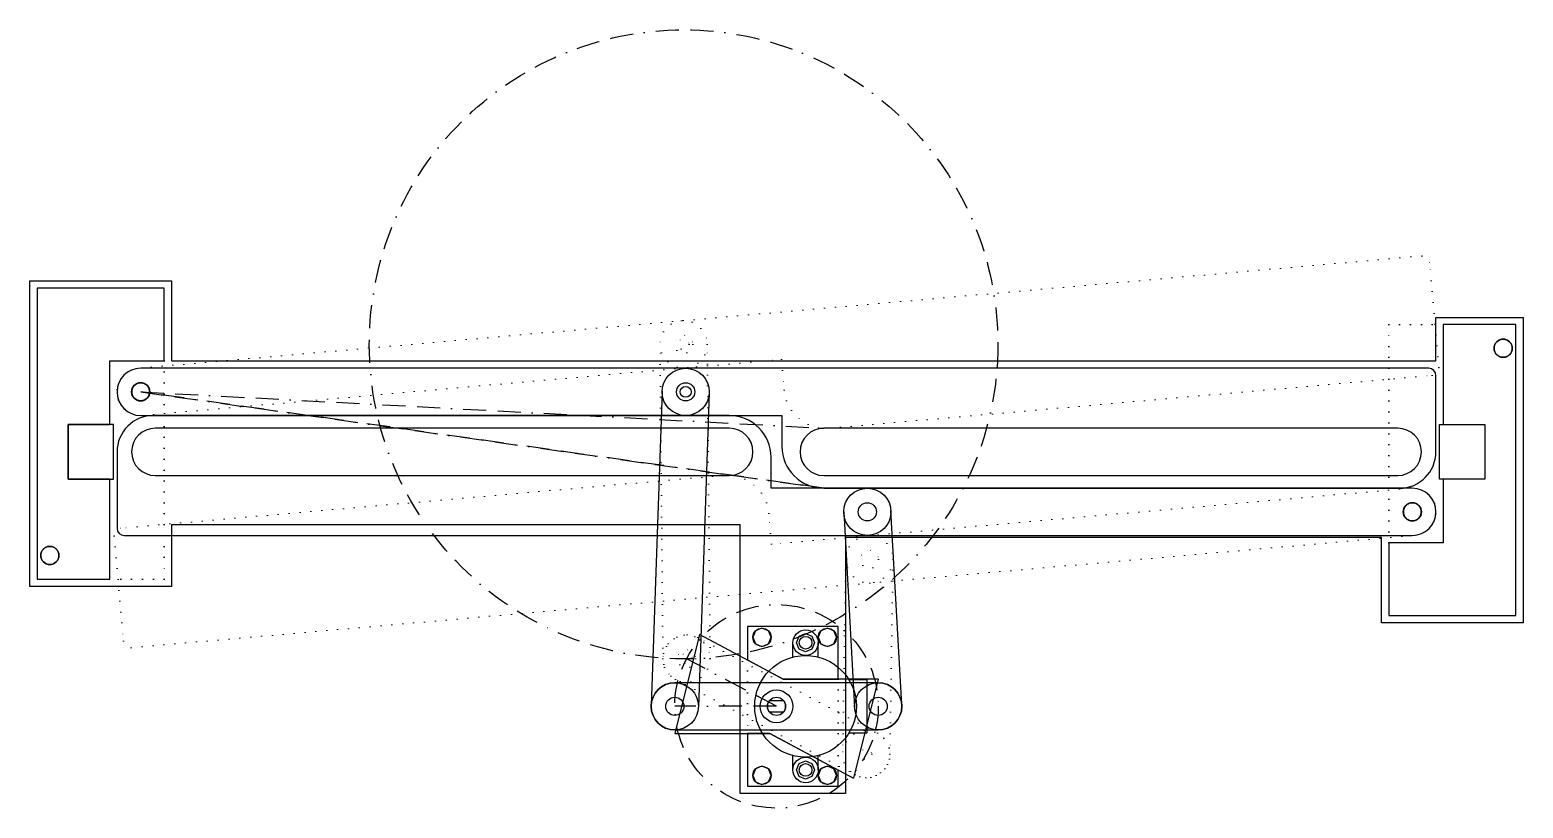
# Model space of a CAD drawing. Header units: millimetres. Extents: x -206 to 206, y -98 to 116.
import ezdxf

# ---------------------------------------------------------------- set-up
doc = ezdxf.new("R2010")
doc.units = ezdxf.units.MM
doc.linetypes.add('ACAD_ISO07W100', pattern=[3, 0.1, -2.9])
doc.linetypes.add('BORDER2', pattern=[22.225, 6.35, -3.175, 6.35, -3.125, 0.1, -3.125])
doc.layers.get('0').update_dxf_attribs({"lineweight": 25, "true_color": 0xffffff})
for name, color, linetype, lineweight, true_color in [('bielle', 7, 'Continuous', 25, 0x000000), ('bielle_o', 9, 'ACAD_ISO07W100', 13, 0xc0c0c0), ('cotes', 54, 'BORDER2', 25, 0x808000), ('gabari', 3, 'Continuous', 25, 0x00ff00), ('moteur', 30, 'Continuous', 25, 0xff7f00), ('passage', 2, 'Continuous', 25, 0xffff00), ('passage_bielles', 2, 'Continuous', 25, 0xffff00), ('supports', 6, 'Continuous', 25, 0xff00ff), ('trappe', 7, 'Continuous', 25, 0x000000), ('trappe_o', 9, 'ACAD_ISO07W100', 13, 0xc0c0c0)]:
    doc.layers.add(name, color=color, linetype=linetype, lineweight=lineweight, true_color=true_color)

# ---------------------------------------------------------------- blocks, each defined once
blk = doc.blocks.new('moteur')
at = {"layer": 'moteur'}
for p, q in [((4.5, 13.56), (4.5, 17.5)), ((11.5, 13.56), (11.5, 17.5)), ((25, 7.3), (19.95, 7.3)), ((25, -7.3), (25, 7.3)), ((19.95, -7.3), (25, -7.3)), ((4.5, -17.5), (4.5, -13.56)), ((11.5, -17.5), (11.5, -13.56))]:
    blk.add_line(p, q, dxfattribs=at)
for centre, radius in [((8, 17.5), 3.5), ((8, 17.5), 1.75), ((8, 0), 14), ((0, 0), 4.5), ((8, -17.5), 3.5), ((8, -17.5), 1.75)]:
    blk.add_circle(centre, radius, dxfattribs=at)
at = {"layer": 'supports'}
for p, q in [((2, 1.5), (-2, 1.5)), ((-2, -1.5), (2, -1.5))]:
    blk.add_line(p, q, dxfattribs=at)
blk.add_circle((0, 0), 2.5, dxfattribs=at)
blk = doc.blocks.new('trappe')
at = {"layer": 'trappe'}
for p, q in [((354.5, 6.5), (0, 6.5)), ((356.5, -16.5), (356.5, 4.5)), ((0, -6.5), (176.5, -6.5)), ((176.5, -6.5), (176.5, -15)), ((188, -26.5), (346.5, -26.5))]:
    blk.add_line(p, q, dxfattribs=at)
for centre in [(0, 0), (150, 0)]:
    blk.add_circle(centre, 2.5, dxfattribs=at)
for centre, radius, start, end in [((0, 0), 6.5, 90, 270), ((354.5, 4.5), 2, 0, 90), ((188, -15), 11.5, 180, 270), ((346.5, -16.5), 10, 270, 0)]:
    blk.add_arc(centre, radius, start, end, dxfattribs=at)
blk = doc.blocks.new('trappe_o')
at = {"layer": 'trappe_o'}
for p, q in [((352.58, 37.37), (-0.57, 6.48)), ((355.71, 24.6), (354.75, 35.55)), ((357.28, 6.66), (355.71, 24.6)), ((0.57, -6.48), (176.39, 8.91)), ((176.39, 8.91), (177.14, 0.44)), ((189.59, -10.01), (355.46, 4.5))]:
    blk.add_line(p, q, dxfattribs=at)
for centre in [(149.43, 13.07), (0, 0)]:
    blk.add_circle(centre, 2.5, dxfattribs=at)
for centre, radius, start, end in [((352.76, 35.38), 2, 5, 95), ((0, 0), 6.5, 95, 275), ((355.29, 6.49), 2, 275, 5), ((188.59, 1.44), 11.5, 185, 275)]:
    blk.add_arc(centre, radius, start, end, dxfattribs=at)
blk = doc.blocks.new('support_trappe')
at = {"layer": 'supports'}
for p, q in [((-8.5, 6.5), (-28.5, 6.5)), ((-28.5, 6.5), (-28.5, -28.5)), ((-8.5, -8.5), (-8.5, 6.5)), ((-2.49507, 0.156976), (-2.5, 0)), ((-2.5, 0), (-2.49507, -0.156976)), ((-2.48029, 0.313333), (-2.49507, 0.156976)), ((-2.45572, 0.468452), (-2.48029, 0.313333)), ((-2.42146, 0.621724), (-2.45572, 0.468452)), ((-2.44516, 0.153836), (-2.45, 0)), ((-2.45, 0), (-2.44516, -0.153836)), ((-2.43068, 0.307066), (-2.44516, 0.153836)), ((-2.4066, 0.459084), (-2.43068, 0.307066)), ((-2.37764, 0.772542), (-2.42146, 0.621724)), ((-2.37303, 0.60929), (-2.4066, 0.459084)), ((-2.32444, 0.920311), (-2.37764, 0.772542)), ((-2.33009, 0.757092), (-2.37303, 0.60929)), ((-2.27795, 0.901905), (-2.33009, 0.757092)), ((-2.26207, 1.06445), (-2.32444, 0.920311)), ((-2.21683, 1.04316), (-2.27795, 0.901905)), ((-2.19077, 1.20438), (-2.26207, 1.06445)), ((-2.14695, 1.1803), (-2.21683, 1.04316)), ((-2.11082, 1.33957), (-2.19077, 1.20438)), ((-2.0686, 1.31278), (-2.14695, 1.1803)), ((-2.02254, 1.46946), (-2.11082, 1.33957)), ((-1.98209, 1.44007), (-2.0686, 1.31278)), ((-1.92628, 1.59356), (-2.02254, 1.46946)), ((-1.88776, 1.56169), (-1.98209, 1.44007)), ((-1.82242, 1.71137), (-1.92628, 1.59356)), ((-1.78597, 1.67714), (-1.88776, 1.56169)), ((-1.71137, 1.82242), (-1.82242, 1.71137)), ((-1.67714, 1.78597), (-1.78597, 1.67714)), ((-1.59356, 1.92628), (-1.71137, 1.82242)), ((-1.56169, 1.88776), (-1.67714, 1.78597)), ((-1.46946, 2.02254), (-1.59356, 1.92628)), ((-1.44007, 1.98209), (-1.56169, 1.88776)), ((-1.33957, 2.11082), (-1.46946, 2.02254)), ((-1.31278, 2.0686), (-1.44007, 1.98209)), ((-1.20438, 2.19077), (-1.33957, 2.11082)), ((-1.1803, 2.14695), (-1.31278, 2.0686)), ((-1.06445, 2.26207), (-1.20438, 2.19077)), ((-1.04316, 2.21683), (-1.1803, 2.14695)), ((-0.920311, 2.32444), (-1.06445, 2.26207)), ((-0.901905, 2.27795), (-1.04316, 2.21683)), ((-0.772542, 2.37764), (-0.920311, 2.32444)), ((-0.757092, 2.33009), (-0.901905, 2.27795)), ((-0.621724, 2.42146), (-0.772542, 2.37764)), ((-0.60929, 2.37303), (-0.757092, 2.33009)), ((-0.468452, 2.45572), (-0.621724, 2.42146)), ((-0.459084, 2.4066), (-0.60929, 2.37303)), ((-0.313333, 2.48029), (-0.468452, 2.45572)), ((-0.307066, 2.43068), (-0.459084, 2.4066)), ((-0.156976, 2.49507), (-0.313333, 2.48029)), ((-0.153836, 2.44516), (-0.307066, 2.43068)), ((0, 2.5), (-0.156976, 2.49507)), ((0, 2.45), (-0.153836, 2.44516)), ((0.156976, 2.49507), (0, 2.5)), ((0.153836, 2.44516), (0, 2.45)), ((0.307066, 2.43068), (0.153836, 2.44516)), ((0.313333, 2.48029), (0.156976, 2.49507)), ((0.459084, 2.4066), (0.307066, 2.43068)), ((0.468452, 2.45572), (0.313333, 2.48029)), ((0.60929, 2.37303), (0.459084, 2.4066)), ((0.621724, 2.42146), (0.468452, 2.45572)), ((0.757092, 2.33009), (0.60929, 2.37303)), ((0.772542, 2.37764), (0.621724, 2.42146)), ((0.901905, 2.27795), (0.757092, 2.33009)), ((0.920311, 2.32444), (0.772542, 2.37764)), ((1.04316, 2.21683), (0.901905, 2.27795)), ((1.06445, 2.26207), (0.920311, 2.32444)), ((1.1803, 2.14695), (1.04316, 2.21683)), ((1.20438, 2.19077), (1.06445, 2.26207)), ((1.31278, 2.0686), (1.1803, 2.14695)), ((1.33957, 2.11082), (1.20438, 2.19077)), ((1.44007, 1.98209), (1.31278, 2.0686)), ((1.46946, 2.02254), (1.33957, 2.11082)), ((1.56169, 1.88776), (1.44007, 1.98209)), ((1.59356, 1.92628), (1.46946, 2.02254)), ((1.67714, 1.78597), (1.56169, 1.88776)), ((1.71137, 1.82242), (1.59356, 1.92628)), ((1.78597, 1.67714), (1.67714, 1.78597)), ((1.82242, 1.71137), (1.71137, 1.82242)), ((1.88776, 1.56169), (1.78597, 1.67714)), ((1.92628, 1.59356), (1.82242, 1.71137)), ((1.98209, 1.44007), (1.88776, 1.56169)), ((2.02254, 1.46946), (1.92628, 1.59356)), ((2.0686, 1.31278), (1.98209, 1.44007)), ((2.11082, 1.33957), (2.02254, 1.46946)), ((2.14695, 1.1803), (2.0686, 1.31278)), ((2.19077, 1.20438), (2.11082, 1.33957)), ((2.21683, 1.04316), (2.14695, 1.1803)), ((2.26207, 1.06445), (2.19077, 1.20438)), ((2.27795, 0.901905), (2.21683, 1.04316)), ((2.32444, 0.920311), (2.26207, 1.06445)), ((2.33009, 0.757092), (2.27795, 0.901905)), ((2.37764, 0.772542), (2.32444, 0.920311)), ((2.37303, 0.60929), (2.33009, 0.757092)), ((2.4066, 0.459084), (2.37303, 0.60929)), ((2.42146, 0.621724), (2.37764, 0.772542)), ((2.43068, 0.307066), (2.4066, 0.459084)), ((2.45572, 0.468452), (2.42146, 0.621724)), ((2.44516, 0.153836), (2.43068, 0.307066)), ((2.45, 0), (2.44516, 0.153836)), ((2.44516, -0.153836), (2.45, 0)), ((2.48029, 0.313333), (2.45572, 0.468452)), ((2.49507, 0.156976), (2.48029, 0.313333)), ((2.5, 0), (2.49507, 0.156976)), ((2.49507, -0.156976), (2.5, 0)), ((-2.49507, -0.156976), (-2.48029, -0.313333)), ((-2.48029, -0.313333), (-2.45572, -0.468452)), ((-2.45572, -0.468452), (-2.42146, -0.621724)), ((-2.44516, -0.153836), (-2.43068, -0.307066)), ((-2.43068, -0.307066), (-2.4066, -0.459084)), ((-2.42146, -0.621724), (-2.37764, -0.772542)), ((-2.4066, -0.459084), (-2.37303, -0.60929)), ((-2.37764, -0.772542), (-2.32444, -0.920311)), ((-2.37303, -0.60929), (-2.33009, -0.757092)), ((-2.33009, -0.757092), (-2.27795, -0.901905)), ((-2.32444, -0.920311), (-2.26207, -1.06445)), ((-2.27795, -0.901905), (-2.21683, -1.04316)), ((-2.26207, -1.06445), (-2.19077, -1.20438)), ((-2.21683, -1.04316), (-2.14695, -1.1803)), ((-2.19077, -1.20438), (-2.11082, -1.33957)), ((-2.14695, -1.1803), (-2.0686, -1.31278)), ((-2.11082, -1.33957), (-2.02254, -1.46946)), ((-2.0686, -1.31278), (-1.98209, -1.44007)), ((-2.02254, -1.46946), (-1.92628, -1.59356)), ((-1.98209, -1.44007), (-1.88776, -1.56169)), ((-1.92628, -1.59356), (-1.82242, -1.71137)), ((-1.88776, -1.56169), (-1.78597, -1.67714)), ((-1.82242, -1.71137), (-1.71137, -1.82242)), ((-1.78597, -1.67714), (-1.67714, -1.78597)), ((-1.71137, -1.82242), (-1.59356, -1.92628)), ((-1.67714, -1.78597), (-1.56169, -1.88776)), ((-1.59356, -1.92628), (-1.46946, -2.02254)), ((-1.56169, -1.88776), (-1.44007, -1.98209)), ((-1.46946, -2.02254), (-1.33957, -2.11082)), ((-1.44007, -1.98209), (-1.31278, -2.0686)), ((-1.33957, -2.11082), (-1.20438, -2.19077)), ((-1.31278, -2.0686), (-1.1803, -2.14695)), ((-1.20438, -2.19077), (-1.06445, -2.26207)), ((-1.1803, -2.14695), (-1.04316, -2.21683)), ((-1.06445, -2.26207), (-0.920311, -2.32444)), ((-1.04316, -2.21683), (-0.901905, -2.27795)), ((-0.920311, -2.32444), (-0.772542, -2.37764)), ((-0.901905, -2.27795), (-0.757092, -2.33009)), ((-0.772542, -2.37764), (-0.621724, -2.42146)), ((-0.757092, -2.33009), (-0.60929, -2.37303)), ((-0.621724, -2.42146), (-0.468452, -2.45572)), ((-0.60929, -2.37303), (-0.459084, -2.4066)), ((-0.468452, -2.45572), (-0.313333, -2.48029)), ((-0.459084, -2.4066), (-0.307066, -2.43068)), ((-0.313333, -2.48029), (-0.156976, -2.49507)), ((-0.307066, -2.43068), (-0.153836, -2.44516)), ((-0.156976, -2.49507), (0, -2.5)), ((-0.153836, -2.44516), (0, -2.45)), ((0, -2.45), (0.153836, -2.44516)), ((0, -2.5), (0.156976, -2.49507)), ((0.153836, -2.44516), (0.307066, -2.43068)), ((0.156976, -2.49507), (0.313333, -2.48029)), ((0.307066, -2.43068), (0.459084, -2.4066)), ((0.313333, -2.48029), (0.468452, -2.45572)), ((0.459084, -2.4066), (0.60929, -2.37303)), ((0.468452, -2.45572), (0.621724, -2.42146)), ((0.60929, -2.37303), (0.757092, -2.33009)), ((0.621724, -2.42146), (0.772542, -2.37764)), ((0.757092, -2.33009), (0.901905, -2.27795)), ((0.772542, -2.37764), (0.920311, -2.32444)), ((0.901905, -2.27795), (1.04316, -2.21683)), ((0.920311, -2.32444), (1.06445, -2.26207)), ((1.04316, -2.21683), (1.1803, -2.14695)), ((1.06445, -2.26207), (1.20438, -2.19077)), ((1.1803, -2.14695), (1.31278, -2.0686)), ((1.20438, -2.19077), (1.33957, -2.11082)), ((1.31278, -2.0686), (1.44007, -1.98209)), ((1.33957, -2.11082), (1.46946, -2.02254)), ((1.44007, -1.98209), (1.56169, -1.88776)), ((1.46946, -2.02254), (1.59356, -1.92628)), ((1.56169, -1.88776), (1.67714, -1.78597)), ((1.59356, -1.92628), (1.71137, -1.82242)), ((1.67714, -1.78597), (1.78597, -1.67714)), ((1.71137, -1.82242), (1.82242, -1.71137)), ((1.78597, -1.67714), (1.88776, -1.56169)), ((1.82242, -1.71137), (1.92628, -1.59356)), ((1.88776, -1.56169), (1.98209, -1.44007)), ((1.92628, -1.59356), (2.02254, -1.46946)), ((1.98209, -1.44007), (2.0686, -1.31278)), ((2.02254, -1.46946), (2.11082, -1.33957)), ((2.0686, -1.31278), (2.14695, -1.1803)), ((2.11082, -1.33957), (2.19077, -1.20438)), ((2.14695, -1.1803), (2.21683, -1.04316)), ((2.19077, -1.20438), (2.26207, -1.06445)), ((2.21683, -1.04316), (2.27795, -0.901905)), ((2.26207, -1.06445), (2.32444, -0.920311)), ((2.27795, -0.901905), (2.33009, -0.757092)), ((2.32444, -0.920311), (2.37764, -0.772542)), ((2.33009, -0.757092), (2.37303, -0.60929)), ((2.37303, -0.60929), (2.4066, -0.459084)), ((2.37764, -0.772542), (2.42146, -0.621724)), ((2.4066, -0.459084), (2.43068, -0.307066)), ((2.42146, -0.621724), (2.45572, -0.468452)), ((2.43068, -0.307066), (2.44516, -0.153836)), ((2.45572, -0.468452), (2.48029, -0.313333)), ((2.48029, -0.313333), (2.49507, -0.156976)), ((9, -8.5), (-8.5, -8.5)), ((9, -20), (9, -8.5)), ((24, -8.5), (24, -20)), ((51.5, -8.5), (24, -8.5)), ((51.5, -28.5), (51.5, -8.5)), ((24, -20), (9, -20)), ((42.5443, -24.5315), (42.5197, -24.6867)), ((42.5785, -24.3783), (42.5443, -24.5315)), ((42.6224, -24.2275), (42.5785, -24.3783)), ((42.6756, -24.0797), (42.6224, -24.2275)), ((42.7379, -23.9356), (42.6756, -24.0797)), ((42.8092, -23.7956), (42.7379, -23.9356)), ((42.8892, -23.6604), (42.8092, -23.7956)), ((42.9775, -23.5305), (42.8892, -23.6604)), ((43.0737, -23.4064), (42.9775, -23.5305)), ((43.1776, -23.2886), (43.0737, -23.4064)), ((43.2886, -23.1776), (43.1776, -23.2886)), ((43.4064, -23.0737), (43.2886, -23.1776)), ((43.5305, -22.9775), (43.4064, -23.0737)), ((43.6604, -22.8892), (43.5305, -22.9775)), ((43.7956, -22.8092), (43.6604, -22.8892)), ((43.9356, -22.7379), (43.7956, -22.8092)), ((44.0797, -22.6756), (43.9356, -22.7379)), ((44.2275, -22.6224), (44.0797, -22.6756)), ((44.3783, -22.5785), (44.2275, -22.6224)), ((44.5315, -22.5443), (44.3783, -22.5785)), ((44.6867, -22.5197), (44.5315, -22.5443)), ((44.843, -22.5049), (44.6867, -22.5197)), ((45, -22.5), (44.843, -22.5049)), ((45.157, -22.5049), (45, -22.5)), ((45.3133, -22.5197), (45.157, -22.5049)), ((45.4685, -22.5443), (45.3133, -22.5197)), ((45.6217, -22.5785), (45.4685, -22.5443)), ((45.7725, -22.6224), (45.6217, -22.5785)), ((45.9203, -22.6756), (45.7725, -22.6224)), ((46.0644, -22.7379), (45.9203, -22.6756)), ((46.2044, -22.8092), (46.0644, -22.7379)), ((46.3396, -22.8892), (46.2044, -22.8092)), ((46.4695, -22.9775), (46.3396, -22.8892)), ((46.5936, -23.0737), (46.4695, -22.9775)), ((46.7114, -23.1776), (46.5936, -23.0737)), ((46.8224, -23.2886), (46.7114, -23.1776)), ((46.9263, -23.4064), (46.8224, -23.2886)), ((47.0225, -23.5305), (46.9263, -23.4064)), ((47.1108, -23.6604), (47.0225, -23.5305)), ((47.1908, -23.7956), (47.1108, -23.6604)), ((47.2621, -23.9356), (47.1908, -23.7956)), ((47.3244, -24.0797), (47.2621, -23.9356)), ((47.3776, -24.2275), (47.3244, -24.0797)), ((47.4215, -24.3783), (47.3776, -24.2275)), ((47.4557, -24.5315), (47.4215, -24.3783)), ((47.4803, -24.6867), (47.4557, -24.5315)), ((-28.5, -28.5), (51.5, -28.5)), ((42.5049, -24.843), (42.5, -25)), ((42.5, -25), (42.5049, -25.157)), ((42.5197, -24.6867), (42.5049, -24.843)), ((42.5049, -25.157), (42.5197, -25.3133)), ((42.5197, -25.3133), (42.5443, -25.4685)), ((42.5443, -25.4685), (42.5785, -25.6217)), ((42.5785, -25.6217), (42.6224, -25.7725)), ((42.6224, -25.7725), (42.6756, -25.9203)), ((42.6756, -25.9203), (42.7379, -26.0644)), ((42.7379, -26.0644), (42.8092, -26.2044)), ((42.8092, -26.2044), (42.8892, -26.3396)), ((42.8892, -26.3396), (42.9775, -26.4695)), ((42.9775, -26.4695), (43.0737, -26.5936)), ((43.0737, -26.5936), (43.1776, -26.7114)), ((43.1776, -26.7114), (43.2886, -26.8224)), ((43.2886, -26.8224), (43.4064, -26.9263)), ((43.4064, -26.9263), (43.5305, -27.0225)), ((43.5305, -27.0225), (43.6604, -27.1108)), ((43.6604, -27.1108), (43.7956, -27.1908)), ((43.7956, -27.1908), (43.9356, -27.2621)), ((43.9356, -27.2621), (44.0797, -27.3244)), ((44.0797, -27.3244), (44.2275, -27.3776)), ((44.2275, -27.3776), (44.3783, -27.4215)), ((44.3783, -27.4215), (44.5315, -27.4557)), ((44.5315, -27.4557), (44.6867, -27.4803)), ((44.6867, -27.4803), (44.843, -27.4951)), ((44.843, -27.4951), (45, -27.5)), ((45, -27.5), (45.157, -27.4951)), ((45.157, -27.4951), (45.3133, -27.4803)), ((45.3133, -27.4803), (45.4685, -27.4557)), ((45.4685, -27.4557), (45.6217, -27.4215)), ((45.6217, -27.4215), (45.7725, -27.3776)), ((45.7725, -27.3776), (45.9203, -27.3244)), ((45.9203, -27.3244), (46.0644, -27.2621)), ((46.0644, -27.2621), (46.2044, -27.1908)), ((46.2044, -27.1908), (46.3396, -27.1108)), ((46.3396, -27.1108), (46.4695, -27.0225)), ((46.4695, -27.0225), (46.5936, -26.9263)), ((46.5936, -26.9263), (46.7114, -26.8224)), ((46.7114, -26.8224), (46.8224, -26.7114)), ((46.8224, -26.7114), (46.9263, -26.5936)), ((46.9263, -26.5936), (47.0225, -26.4695)), ((47.0225, -26.4695), (47.1108, -26.3396)), ((47.1108, -26.3396), (47.1908, -26.2044)), ((47.1908, -26.2044), (47.2621, -26.0644)), ((47.2621, -26.0644), (47.3244, -25.9203)), ((47.3244, -25.9203), (47.3776, -25.7725)), ((47.3776, -25.7725), (47.4215, -25.6217)), ((47.4215, -25.6217), (47.4557, -25.4685)), ((47.4557, -25.4685), (47.4803, -25.3133)), ((47.4951, -24.843), (47.4803, -24.6867)), ((47.4803, -25.3133), (47.4951, -25.157)), ((47.5, -25), (47.4951, -24.843)), ((47.4951, -25.157), (47.5, -25))]:
    blk.add_line(p, q, dxfattribs=at)
at = {"layer": 'supports', "linetype": 'ACAD_ISO07W100'}
for p, q in [((-8.5, 6.5), (51.5, 6.5)), ((51.5, 6.5), (51.5, -8.5))]:
    blk.add_line(p, q, dxfattribs=at)
blk = doc.blocks.new('passage_bielles')
at = {"layer": 'passage_bielles'}
for p, q in [((-21.2, 19.77), (-28, -7.5)), ((1.87, 7.5), (-21.2, 19.77)), ((28, 7.5), (1.87, 7.5)), ((28, 7.5), (21.2, -19.77)), ((-28, -7.5), (-1.87, -7.5)), ((-1.87, -7.5), (21.2, -19.77))]:
    blk.add_line(p, q, dxfattribs=at)
blk = doc.blocks.new('support_moteur')
at = {"layer": 'supports'}
for p, q in [((17, 22), (-8, 22)), ((-8, 22), (-8, 12.7482)), ((-5.76777, 20.7678), (-6.5, 19)), ((-4, 21.5), (-5.76777, 20.7678)), ((-2.23223, 20.7678), (-4, 21.5)), ((-1.5, 19), (-2.23223, 20.7678)), ((12.2322, 20.7678), (11.5, 19)), ((14, 21.5), (12.2322, 20.7678)), ((15.7678, 20.7678), (14, 21.5)), ((16.5, 19), (15.7678, 20.7678)), ((17, 7.5), (17, 22)), ((-6.5, 19), (-5.76777, 17.2322)), ((-5.76777, 17.2322), (-4, 16.5)), ((-4, 16.5), (-2.23223, 17.2322)), ((-2.23223, 17.2322), (-1.5, 19)), ((5.5, 17.5), (6.23223, 19.2678)), ((6.23223, 15.7322), (5.5, 17.5)), ((6.23223, 19.2678), (8, 20)), ((8, 20), (9.76777, 19.2678)), ((9.76777, 19.2678), (10.5, 17.5)), ((10.5, 17.5), (9.76777, 15.7322)), ((11.5, 19), (12.2322, 17.2322)), ((12.2322, 17.2322), (14, 16.5)), ((14, 16.5), (15.7678, 17.2322)), ((15.7678, 17.2322), (16.5, 19)), ((-8, 12.7482), (1.87012, 7.5)), ((8, 15), (6.23223, 15.7322)), ((9.76777, 15.7322), (8, 15)), ((1.87012, 7.5), (17, 7.5)), ((-1.87012, -7.5), (-8, -7.5)), ((-8, -7.5), (-8, -22)), ((17, -17.5337), (-1.87012, -7.5)), ((5.5, -17.5), (6.23223, -15.7322)), ((6.23223, -15.7322), (8, -15)), ((8, -15), (9.76777, -15.7322)), ((9.76777, -15.7322), (10.5, -17.5)), ((-5.76777, -17.2322), (-6.5, -19)), ((-6.5, -19), (-5.76777, -20.7678)), ((-4, -16.5), (-5.76777, -17.2322)), ((-2.23223, -17.2322), (-4, -16.5)), ((-1.5, -19), (-2.23223, -17.2322)), ((-2.23223, -20.7678), (-1.5, -19)), ((6.23223, -19.2678), (5.5, -17.5)), ((8, -20), (6.23223, -19.2678)), ((9.76777, -19.2678), (8, -20)), ((10.5, -17.5), (9.76777, -19.2678)), ((12.2322, -17.2322), (11.5, -19)), ((11.5, -19), (12.2322, -20.7678)), ((14, -16.5), (12.2322, -17.2322)), ((15.7678, -17.2322), (14, -16.5)), ((16.5, -19), (15.7678, -17.2322)), ((15.7678, -20.7678), (16.5, -19)), ((17, -22), (17, -17.5337)), ((-8, -22), (17, -22)), ((-5.76777, -20.7678), (-4, -21.5)), ((-4, -21.5), (-2.23223, -20.7678)), ((12.2322, -20.7678), (14, -21.5)), ((14, -21.5), (15.7678, -20.7678))]:
    blk.add_line(p, q, dxfattribs=at)
at = {"layer": 'supports', "linetype": 'ACAD_ISO07W100'}
for p, q in [((-8, 12.7482), (-8, -7.5)), ((17, 7.5), (17, -17.5337))]:
    blk.add_line(p, q, dxfattribs=at)

msp = doc.modelspace()

# ---------------------------------------------------------------- linework, layer by layer
at = {"layer": 'bielle'}
for p, q in [((-31.5, 16.73), (-34.5, -69.77)), ((-18.5, 16.27), (-21.5, -70.23)), ((34.49, -69.63), (31.49, -16.14)), ((18.5, -16.5), (21.51, -70.36))]:
    msp.add_line(p, q, dxfattribs=at)
for centre, radius in [((-25, 16.5), 6.5), ((-25, 16.5), 1.5), ((25, -16.5), 6.5), ((25, -16.5), 2.5), ((-28, -70), 6.5), ((28, -70), 6.5), ((-28, -70), 2.5), ((28, -70), 2.5)]:
    msp.add_circle(centre, radius, dxfattribs=at)
at = {"layer": 'bielle_o'}
for p, q in [((-31.26, -56.98), (-32.07, 29.51)), ((-18.26, -56.86), (-19.07, 29.63)), ((19.07, -29.57), (18.22, -83.04)), ((32.07, -29.57), (31.22, -83.25))]:
    msp.add_line(p, q, dxfattribs=at)
for centre, radius in [((-25.57, 29.57), 6.5), ((-25.57, 29.57), 1.5), ((25.57, -29.57), 6.5), ((-24.76, -56.92), 6.5), ((-24.76, -56.92), 2.5), ((24.72, -83.15), 6.5)]:
    msp.add_circle(centre, radius, dxfattribs=at)
at = {"layer": 'cotes'}
for p, q in [((-175, 16.5), (13, -10)), ((13, -10), (-175, 16.5)), ((-175, 16.5), (13, 6.5)), ((0, -70), (-24.76, -56.92)), ((0, -70), (-28, -70))]:
    msp.add_line(p, q, dxfattribs=at)
for centre, radius in [((-25.57, 29.57), 86.5), ((0, -70), 28)]:
    msp.add_circle(centre, radius, dxfattribs=at)
at = {"layer": 'gabari'}
for p, q in [((-205.5, 47), (-166.5, 47)), ((-205.5, -37), (-205.5, 47)), ((-166.5, 47), (-166.5, 25)), ((181.5, 25), (181.5, 37)), ((181.5, 37), (205.5, 37)), ((205.5, 37), (205.5, -47)), ((-166.5, 25), (181.5, 25)), ((-182.5, 7.5), (-195, 7.5)), ((-195, 7.5), (-195, -7.5)), ((-182.5, -7.5), (-182.5, 7.5)), ((-13, 6.5), (-171, 6.5)), ((171, 6.5), (13, 6.5)), ((182.5, 7.5), (195, 7.5)), ((182.5, -7.5), (182.5, 7.5)), ((183.5, 7.5), (183.5, 7.5)), ((195, 7.5), (195, -7.5)), ((-177.5, 0), (-177.5, 0)), ((-6.5, 0), (-6.5, 0)), ((6.5, 0), (6.5, 0)), ((177.5, 0), (177.5, 0)), ((-195, -7.5), (-182.5, -7.5)), ((-171, -6.5), (-13, -6.5)), ((13, -6.5), (171, -6.5)), ((195, -7.5), (182.5, -7.5)), ((-166.5, -19.95), (-10, -19.95)), ((-166.5, -19.95), (-166.5, -37)), ((-10, -94), (-10, -19.95)), ((19, -23.59), (19, -94)), ((166.5, -23.59), (19, -23.59)), ((166.5, -47), (166.5, -23.59)), ((-166.5, -37), (-205.5, -37)), ((205.5, -47), (166.5, -47)), ((19, -94), (-10, -94))]:
    msp.add_line(p, q, dxfattribs=at)
for centre in [(200, 28.5), (-174.98, 16.53), (175.03, -16.5), (-200, -28.5), (-4, -51), (14, -51), (-4, -89), (14, -89)]:
    msp.add_circle(centre, 2.5, dxfattribs=at)
for centre, start, end in [((-171, 0), 90, 180), ((-13, 0), 0, 90), ((13, 0), 90, 180), ((171, 0), 0, 90), ((-171, 0), 180, 270), ((-13, 0), 270, 0), ((13, 0), 180, 270), ((171, 0), 270, 0)]:
    msp.add_arc(centre, 6.5, start, end, dxfattribs=at)
at = {"layer": 'passage'}
for p, q in [((-13, 6.5), (-171, 6.5)), ((171, 6.5), (13, 6.5)), ((-177.5, 0), (-177.5, 0)), ((-6.5, 0), (-6.5, 0)), ((6.5, 0), (6.5, 0)), ((177.5, 0), (177.5, 0)), ((-171, -6.5), (-13, -6.5)), ((13, -6.5), (171, -6.5))]:
    msp.add_line(p, q, dxfattribs=at)
for centre in [(200, 28.5), (-174.98, 16.53), (175.03, -16.5), (-200, -28.5), (-4, -51), (14, -51), (-4, -89), (14, -89)]:
    msp.add_circle(centre, 2.5, dxfattribs=at)
for centre, start, end in [((-171, 0), 90, 180), ((-13, 0), 0, 90), ((13, 0), 90, 180), ((171, 0), 0, 90), ((-171, 0), 180, 270), ((-13, 0), 270, 0), ((13, 0), 180, 270), ((171, 0), 270, 0)]:
    msp.add_arc(centre, 6.5, start, end, dxfattribs=at)
at = {"layer": 'trappe'}
for p, q in [((28, -63.5), (-28, -63.5)), ((2, -68.5), (-2, -68.5)), ((-2, -71.5), (2, -71.5)), ((-28, -76.5), (28, -76.5))]:
    msp.add_line(p, q, dxfattribs=at)
for centre in [(-25, 16.5), (25, -16.5), (-28, -70), (28, -70)]:
    msp.add_circle(centre, 2.5, dxfattribs=at)
for centre, radius, start, end in [((-28, -70), 6.5, 90, 270), ((28, -70), 6.5, 270, 90), ((0, -70), 2.5, 143.1301, 216.8699), ((0, -70), 2.5, 323.1301, 36.8699)]:
    msp.add_arc(centre, radius, start, end, dxfattribs=at)
at = {"layer": 'trappe_o'}
for p, q in [((27.77, -77.41), (-21.67, -51.12)), ((-27.77, -62.59), (21.67, -88.88))]:
    msp.add_line(p, q, dxfattribs=at)
for centre in [(-24.72, -56.85), (24.72, -83.15)]:
    msp.add_circle(centre, 1.5, dxfattribs=at)
for centre, start, end in [((-24.72, -56.85), 62, 242), ((24.72, -83.15), 242, 62)]:
    msp.add_arc(centre, 6.5, start, end, dxfattribs=at)

# ---------------------------------------------------------------- block references
for name in ['support_moteur', 'moteur']:
    msp.add_blockref(name, (0, -70))
at = {"layer": 'passage_bielles'}
msp.add_blockref('passage_bielles', (0, -70), dxfattribs=at)
at = {"layer": 'supports'}
for p, rotation in [((-175, 16.5), -90), ((175, -16.5), 90)]:
    msp.add_blockref('support_trappe', p, dxfattribs=dict(at, rotation=rotation))
at = {"layer": 'trappe'}
msp.add_blockref('trappe', (-175, 16.5), dxfattribs=at)
at = {"layer": 'trappe', "rotation": 180}
msp.add_blockref('trappe', (175, -16.5), dxfattribs=at)
at = {"layer": 'trappe_o'}
msp.add_blockref('trappe_o', (-175, 16.5), dxfattribs=at)
at = {"layer": 'trappe_o', "rotation": 180}
msp.add_blockref('trappe_o', (175, -16.5), dxfattribs=at)

doc.saveas('drawing.dxf')
